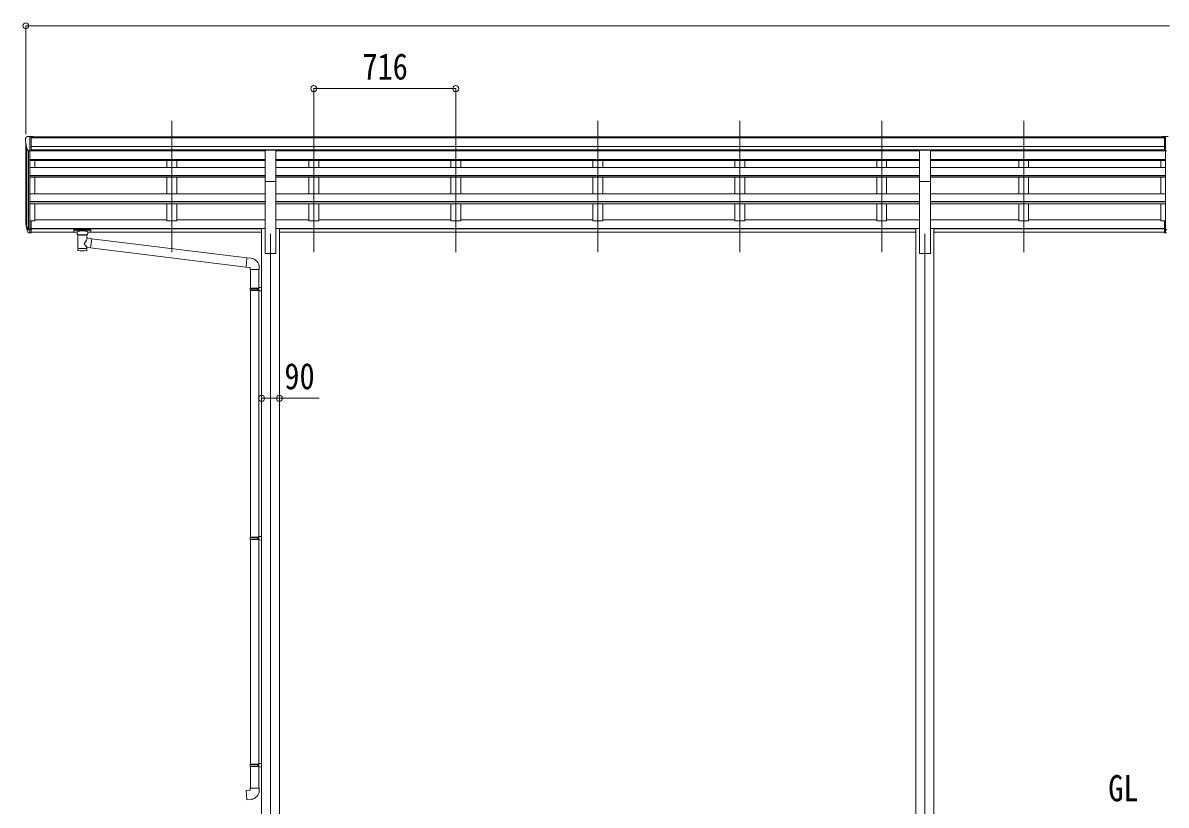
# Model space of a CAD drawing. Units: millimetres at full size, sheet at 1:30. Extents: x -8385 to 8479, y -5853 to 5787.
# Drawn here: x -241 to 5525, y -2928 to 1018 of the extents above; entities that cross this region are included whole.
import ezdxf
from ezdxf.enums import TextEntityAlignment as Align

# ---------------------------------------------------------------- set-up
doc = ezdxf.new("R2010")
doc.units = ezdxf.units.MM
doc.header["$LTSCALE"] = 30
doc.header["$PDMODE"] = 32
doc.header["$PDSIZE"] = 30
for name, color, linetype, lineweight in [('0-0_0', 7, 'Continuous', 9), ('0-1_本体', 4, 'Continuous', 9), ('0-2_部品', 7, 'Continuous', 9), ('0-8_PARTS2', 2, 'Continuous', 9), ('0-A_寸法', 6, 'Continuous', 9)]:
    doc.layers.add(name, color=color, linetype=linetype, lineweight=lineweight)
doc.styles.add('ＭＳ ゴシック', font='')
doc.styles.get('ＭＳ ゴシック').set_extended_font_data('MS Gothic')

msp = doc.modelspace()

# ---------------------------------------------------------------- linework, layer by layer
at = {"layer": '0-1_本体'}
for p, q in [((-225.87, 17.8), (-225.87, 406.78)), ((-199.37, 443.53), (5515.63, 443.53)), ((-199.37, 438.18), (5515.63, 438.18)), ((-221.59, 387.98), (-221.59, -4.78)), ((-211.87, 372.62), (-211.87, -22.78)), ((-205.87, 372.15), (-205.87, 21.65)), ((-205.87, 371.61), (980.63, 371.61)), ((-199.37, 394.65), (5515.63, 394.65)), ((-199.37, 376.98), (5515.63, 376.98)), ((-199.37, 374.61), (980.63, 374.61)), ((-180.87, 371.61), (-180.87, 374.61)), ((485.13, 374.52), (485.13, 372.22)), ((535.13, 374.52), (535.13, 372.22)), ((1035.63, 374.61), (4280.63, 374.61)), ((1035.63, 371.61), (4280.63, 371.61)), ((1201.13, 374.52), (1201.13, 372.22)), ((1251.13, 374.52), (1251.13, 372.22)), ((1917.13, 374.52), (1917.13, 371.69)), ((1967.13, 374.52), (1967.13, 371.69)), ((2633.13, 374.61), (2633.13, 371.61)), ((2683.13, 374.61), (2683.13, 371.61)), ((3349.13, 374.61), (3349.13, 371.61)), ((3399.13, 374.61), (3399.13, 371.61)), ((4065.13, 374.61), (4065.13, 371.61)), ((4115.13, 374.61), (4115.13, 371.61)), ((4335.63, 374.61), (5515.63, 374.61)), ((4335.63, 371.61), (5522.13, 371.61)), ((4781.13, 374.61), (4781.13, 371.61)), ((4831.13, 374.61), (4831.13, 371.61)), ((5497.13, 371.61), (5497.13, 374.61)), ((5522.13, 372.15), (5522.13, 21.65)), ((980.63, 329.45), (-205.87, 329.45)), ((980.63, 328.06), (-205.87, 328.06)), ((980.63, 324.28), (-205.87, 324.28)), ((-180.87, 288.21), (-180.87, 324.28)), ((485.13, 324.28), (485.13, 288.21)), ((535.13, 324.28), (535.13, 288.21)), ((4280.63, 329.45), (1035.63, 329.45)), ((4280.63, 328.06), (1035.63, 328.06)), ((4280.63, 324.28), (1035.63, 324.28)), ((1201.13, 324.28), (1201.13, 288.21)), ((1251.13, 324.28), (1251.13, 288.21)), ((1917.13, 324.28), (1917.13, 288.21)), ((1967.13, 324.28), (1967.13, 288.21)), ((2633.13, 324.28), (2633.13, 288.21)), ((2683.13, 324.28), (2683.13, 288.21)), ((3349.13, 324.28), (3349.13, 288.21)), ((3399.13, 324.28), (3399.13, 288.21)), ((4065.13, 324.28), (4065.13, 288.21)), ((4115.13, 324.28), (4115.13, 288.21)), ((5522.13, 329.45), (4335.63, 329.45)), ((5522.13, 328.06), (4335.63, 328.06)), ((5522.13, 324.28), (4335.63, 324.28)), ((4781.13, 324.28), (4781.13, 288.21)), ((4831.13, 324.28), (4831.13, 288.21)), ((5497.13, 288.21), (5497.13, 324.28)), ((980.63, 288.21), (-205.87, 288.21)), ((980.63, 247.47), (-205.87, 247.47)), ((980.63, 245.99), (-205.87, 245.99)), ((980.63, 239.2), (-205.87, 239.2)), ((-180.87, 155.84), (-180.87, 239.2)), ((485.13, 239.2), (485.13, 156.15)), ((535.13, 239.2), (535.13, 156.15)), ((980.63, -145.04), (980.63, 243.19)), ((4280.63, 288.21), (1035.63, 288.21)), ((4280.63, 247.47), (1035.63, 247.47)), ((4280.63, 245.99), (1035.63, 245.99)), ((1035.63, -145.04), (1035.63, 243.19)), ((4280.63, 239.2), (1035.63, 239.2)), ((1201.13, 239.2), (1201.13, 156.15)), ((1251.13, 239.2), (1251.13, 156.15)), ((1917.13, 239.2), (1917.13, 156.15)), ((1967.13, 239.2), (1967.13, 156.15)), ((2633.13, 239.2), (2633.13, 155.84)), ((2683.13, 239.2), (2683.13, 155.84)), ((3349.13, 239.2), (3349.13, 155.84)), ((3399.13, 239.2), (3399.13, 155.84)), ((4065.13, 239.2), (4065.13, 155.84)), ((4115.13, 239.2), (4115.13, 155.84)), ((4280.63, -145.04), (4280.63, 243.19)), ((5522.13, 288.21), (4335.63, 288.21)), ((5522.13, 247.47), (4335.63, 247.47)), ((5522.13, 245.99), (4335.63, 245.99)), ((4335.63, -145.04), (4335.63, 243.19)), ((5522.13, 239.2), (4335.63, 239.2)), ((4781.13, 239.2), (4781.13, 155.84)), ((4831.13, 239.2), (4831.13, 155.84)), ((5497.13, 155.84), (5497.13, 239.2)), ((-205.87, 155.84), (980.63, 155.84)), ((980.63, 116.63), (-205.87, 116.63)), ((1035.63, 155.84), (4280.63, 155.84)), ((4280.63, 116.63), (1035.63, 116.63)), ((4335.63, 155.84), (5522.13, 155.84)), ((5522.13, 116.63), (4335.63, 116.63)), ((980.63, 115.16), (-205.87, 115.16)), ((980.63, 105.5), (-205.87, 105.5)), ((-180.87, 19.43), (-180.87, 105.5)), ((485.13, 105.67), (485.13, 19.43)), ((535.13, 105.67), (535.13, 19.43)), ((4280.63, 115.16), (1035.63, 115.16)), ((4280.63, 105.5), (1035.63, 105.5)), ((1201.13, 105.67), (1201.13, 19.43)), ((1251.13, 105.67), (1251.13, 19.43)), ((1917.13, 105.67), (1917.13, 19.43)), ((1967.13, 105.67), (1967.13, 19.43)), ((2633.13, 105.67), (2633.13, 19.43)), ((2683.13, 105.67), (2683.13, 19.43)), ((3349.13, 105.67), (3349.13, 19.43)), ((3399.13, 105.67), (3399.13, 19.43)), ((4065.13, 105.67), (4065.13, 19.43)), ((4115.13, 105.67), (4115.13, 19.43)), ((5522.13, 115.16), (4335.63, 115.16)), ((5522.13, 105.5), (4335.63, 105.5)), ((4781.13, 105.67), (4781.13, 19.43)), ((4831.13, 105.67), (4831.13, 19.43)), ((5497.13, 19.43), (5497.13, 105.5)), ((-180.87, 19.45), (-199.37, 19.45)), ((-180.87, 24.25), (485.13, 24.25)), ((535.13, 19.45), (485.13, 19.45)), ((535.13, 24.25), (980.63, 24.25)), ((1035.63, 24.25), (1201.13, 24.25)), ((1251.13, 19.45), (1201.13, 19.45)), ((1251.13, 24.25), (1917.13, 24.25)), ((1967.13, 19.45), (1917.13, 19.45)), ((1967.13, 24.25), (2633.13, 24.25)), ((2683.13, 19.45), (2633.13, 19.45)), ((2683.13, 24.25), (3349.13, 24.25)), ((3399.13, 19.45), (3349.13, 19.45)), ((3399.13, 24.25), (4065.13, 24.25)), ((4115.13, 19.45), (4065.13, 19.45)), ((4115.13, 24.25), (4280.63, 24.25)), ((4335.63, 24.25), (4781.13, 24.25)), ((4831.13, 19.45), (4781.13, 19.45)), ((4831.13, 24.25), (5497.13, 24.25)), ((5497.13, 19.45), (5515.63, 19.45)), ((-199.37, -20.06), (962.93, -20.06)), ((-199.37, -21.44), (962.93, -21.44)), ((-199.37, -38.62), (32.13, -38.62)), ((86.13, -38.62), (962.93, -38.62)), ((962.93, -18.66), (980.63, -18.66)), ((962.93, -18.66), (962.93, -3495.02)), ((1035.63, -18.66), (1053.33, -18.66)), ((1053.33, -18.66), (1053.33, -3495.04)), ((1053.33, -20.06), (4262.93, -20.06)), ((1053.33, -21.44), (4262.93, -21.44)), ((1053.33, -38.62), (4262.93, -38.62)), ((4262.93, -18.66), (4280.63, -18.66)), ((4262.93, -18.66), (4262.93, -3495.04)), ((4335.63, -18.66), (4353.33, -18.66)), ((4353.33, -18.66), (4353.33, -3495.04)), ((4353.33, -20.06), (5515.63, -20.06)), ((4353.33, -21.44), (5515.63, -21.44)), ((4353.33, -38.62), (5515.63, -38.62)), ((980.63, -145.04), (1035.63, -145.04)), ((4280.63, -145.04), (4335.63, -145.04))]:
    msp.add_line(p, q, dxfattribs=at)
at = {"layer": '0-2_部品'}
for p, q in [((-227.87, 435.76), (-227.87, 435.13)), ((-220.96, 444.56), (-225.03, 438.76)), ((-217.87, 445.13), (-220.2, 444.99)), ((-217.87, 445.13), (-199.37, 445.13)), ((-205.87, 372.15), (-205.87, 445.13)), ((-199.37, 445.13), (-189.37, 445.04)), ((-199.37, 373.15), (-199.37, 445.13)), ((-189.37, 443.53), (-189.37, 445.04)), ((5515.63, 445.13), (5505.63, 445.04)), ((5505.63, 443.53), (5505.63, 445.04)), ((5515.63, 373.15), (5515.63, 445.13)), ((5534.13, 445.13), (5515.63, 445.13)), ((5522.13, 372.15), (5522.13, 445.13)), ((-213.49, 373.96), (-222.77, 390.03)), ((-205.87, 372.15), (-211.08, 372.47)), ((-199.37, 373.15), (-205.87, 373.15)), ((980.63, 375.26), (1035.63, 375.26)), ((980.63, 218.31), (980.63, 375.26)), ((1035.63, 218.31), (1035.63, 375.26)), ((4280.63, 375.26), (4335.63, 375.26)), ((4280.63, 218.31), (4280.63, 375.26)), ((4335.63, 218.31), (4335.63, 375.26)), ((5515.63, 373.15), (5522.13, 373.15)), ((5522.13, 372.15), (5527.34, 372.47)), ((980.63, 218.31), (1035.63, 218.31)), ((4280.63, 218.31), (4335.63, 218.31)), ((-205.87, 19.82), (-205.87, -42.06)), ((-199.37, 19.82), (-205.87, 19.82)), ((-199.37, 19.82), (-199.37, -41.24)), ((5515.63, 19.82), (5515.63, -41.24)), ((5515.63, 19.82), (5522.13, 19.82)), ((5522.13, 19.82), (5522.13, -42.06)), ((-223.48, -6.22), (-213.31, -25.39)), ((-212.3, -24.14), (-222.06, -5.72)), ((-220.89, -23.07), (-213.31, -40.56)), ((-205.87, -24.89), (-211, -24.89)), ((-205.87, -26.89), (-210.71, -26.89)), ((-205.87, -42.06), (-210.71, -42.06)), ((-199.37, -18.49), (-205.87, -18.49)), ((-199.37, -23.89), (-205.87, -23.89)), ((-199.37, -41.24), (-205.87, -41.24)), ((15.63, -26.95), (15.63, -37.71)), ((15.63, -27.14), (15.63, -28.68)), ((17.63, -26.29), (100.63, -26.29)), ((17.63, -28.47), (100.63, -28.47)), ((17.63, -38.38), (32.13, -38.38)), ((32.13, -45.18), (32.13, -34.91)), ((36.23, -49.68), (36.21, -129.98)), ((82.03, -67.26), (82.03, -49.67)), ((86.13, -45.18), (86.13, -34.91)), ((86.13, -38.38), (100.63, -38.38)), ((102.63, -26.95), (102.63, -37.71)), ((5515.63, -18.49), (5522.13, -18.49)), ((5515.63, -23.89), (5522.13, -23.89)), ((5515.63, -41.24), (5522.13, -41.24)), ((5522.13, -24.89), (5527.27, -24.89)), ((5522.13, -26.89), (5526.98, -26.89)), ((5522.13, -42.06), (5526.98, -42.06)), ((107.25, -71.16), (82.03, -67.25)), ((82.05, -129.98), (82.03, -113.35)), ((82.03, -113.6), (100.23, -116.42)), ((107.25, -71.16), (100.23, -116.42)), ((107.25, -71.16), (889.02, -167.96)), ((885.01, -213.79), (100.23, -116.42)), ((909.85, -169.78), (889.02, -167.96)), ((904.93, -225.53), (950.93, -225.53)), ((906.93, -225.53), (906.93, -319.53)), ((948.93, -225.53), (948.93, -316.97)), ((950.93, -225.53), (950.93, -214.61)), ((904.93, -321.53), (905.93, -319.53)), ((904.93, -321.53), (948.93, -321.53)), ((904.93, -321.53), (904.93, -329.53)), ((904.93, -329.53), (948.93, -329.53)), ((904.93, -329.53), (905.93, -331.53)), ((905.93, -319.53), (948.93, -319.53)), ((905.93, -331.53), (948.93, -331.53)), ((906.93, -331.53), (906.93, -1575.72)), ((944.45, -321.53), (944.02, -319.53)), ((946.93, -317.03), (962.93, -316.56)), ((946.93, -319.03), (946.93, -317.03)), ((946.93, -319.03), (948.93, -319.03)), ((946.93, -334.03), (946.93, -332.03)), ((946.93, -334.03), (962.93, -334.5)), ((948.93, -334.09), (948.93, -1573.16)), ((962.93, -316.56), (962.93, -334.5)), ((904.93, -1577.72), (905.93, -1575.72)), ((904.93, -1577.72), (948.93, -1577.72)), ((904.93, -1577.72), (904.93, -1585.72)), ((904.93, -1585.72), (948.93, -1585.72)), ((904.93, -1585.72), (905.93, -1587.72)), ((905.93, -1575.72), (948.93, -1575.72)), ((905.93, -1587.72), (948.93, -1587.72)), ((906.93, -1587.72), (906.93, -2720.88)), ((944.45, -1577.72), (944.02, -1575.72)), ((946.93, -1573.22), (962.93, -1572.75)), ((946.93, -1575.22), (946.93, -1573.22)), ((946.93, -1575.22), (948.93, -1575.22)), ((946.93, -1590.22), (946.93, -1588.22)), ((946.93, -1590.22), (962.93, -1590.69)), ((948.93, -1590.28), (948.93, -2718.32)), ((962.93, -1572.75), (962.93, -1590.69)), ((904.93, -2722.88), (905.93, -2720.88)), ((904.93, -2722.88), (948.93, -2722.88)), ((904.93, -2722.88), (904.93, -2730.88)), ((904.93, -2730.88), (948.93, -2730.88)), ((904.93, -2730.88), (905.93, -2732.88)), ((905.93, -2720.88), (948.93, -2720.88)), ((905.93, -2732.88), (948.93, -2732.88)), ((906.93, -2732.88), (906.93, -2842.88)), ((944.45, -2722.88), (944.02, -2720.88)), ((946.93, -2718.38), (962.93, -2717.91)), ((946.93, -2720.38), (946.93, -2718.38)), ((946.93, -2720.38), (948.93, -2720.38)), ((946.93, -2735.38), (946.93, -2733.38)), ((946.93, -2735.38), (962.93, -2735.85)), ((948.93, -2735.44), (948.93, -2842.88)), ((962.93, -2717.91), (962.93, -2735.85)), ((904.93, -2842.88), (950.93, -2842.88)), ((904.93, -2852.88), (904.93, -2842.88)), ((950.93, -2842.88), (950.93, -2853.79))]:
    msp.add_line(p, q, dxfattribs=at)
for points in [[(15.63, -26.95), (15.67, -26.76), (15.75, -26.62), (15.85, -26.53), (15.95, -26.47), (16.07, -26.42), (16.37, -26.36), (16.86, -26.31), (17.4, -26.29), (17.63, -26.29)], [(15.63, -37.71), (15.67, -37.91), (15.75, -38.04), (15.85, -38.14), (15.95, -38.2), (16.07, -38.24), (16.37, -38.31), (16.86, -38.35), (17.4, -38.37), (17.63, -38.38)], [(32.17, -45.13), (32.15, -45.48), (32.39, -46.44), (32.91, -47.32), (33.72, -48.16), (34.83, -48.96), (36.23, -49.68)], [(82.03, -49.67), (82.26, -49.58), (83.62, -48.84), (84.73, -48), (85.49, -47.13), (85.95, -46.23), (86.12, -45.34)], [(100.63, -26.29), (100.98, -26.29), (101.51, -26.32), (101.96, -26.37), (102.27, -26.45), (102.44, -26.54), (102.56, -26.68), (102.62, -26.86), (102.63, -26.95)], [(100.63, -38.38), (100.98, -38.37), (101.51, -38.35), (101.96, -38.3), (102.27, -38.22), (102.44, -38.12), (102.56, -37.98), (102.62, -37.8), (102.63, -37.71)], [(889.02, -167.96), (885.01, -213.79), (904.93, -215.53), (904.93, -225.53)], [(944.45, -321.53), (944.45, -329.53), (944.02, -331.53)], [(946.93, -332.03), (948.93, -332.03), (948.93, -319.03)], [(944.45, -1577.72), (944.45, -1585.72), (944.02, -1587.72)], [(946.93, -1588.22), (948.93, -1588.22), (948.93, -1575.22)], [(944.45, -2722.88), (944.45, -2730.88), (944.02, -2732.88)], [(946.93, -2733.38), (948.93, -2733.38), (948.93, -2720.38)], [(909.85, -2898.62), (889.02, -2900.45), (885.01, -2854.62), (904.93, -2852.88)]]:
    msp.add_lwpolyline(points, dxfattribs=at)
for centre, radius, start, end in [((-224.87, 435.76), 3, 93, 180), ((-25.87, 435.13), 202, 180, 192.90261), ((-220.14, 443.99), 1, 93.5, 145), ((-210.89, 375.46), 3, 210, 266.5), ((-137.21, 15.95), 89.07, 174.49576, 194.41188), ((-137.92, 20.23), 88.05, 177.22392, 197.21071), ((-92.65, 13.01), 133.22, 183.27987, 195.71302), ((-210.71, -23.89), 3, 210, 270), ((-210.71, -39.06), 3, 210, 270), ((-211, -23.39), 1.5, 210, 270), ((905.93, -214.61), 45, 0, 85), ((905.93, -2853.79), 45, 275, 0)]:
    msp.add_arc(centre, radius, start, end, dxfattribs=at)
for centre, major_axis, ratio, start_param, end_param in [((17.63, -28.68), (2, 0), 0.109601, 1.5707963, 3.1415927), ((59.13, -34.91), (27, 0), 0.122176, 6.2831853, 9.424778), ((59.14, -50.14), (-22.91, 0.42), 0.072511, 0.0008029, 1.5715993), ((59.14, -51.76), (-22.91, 0.42), 0.072511, 0.0008029, 1.5715993), ((59.12, -50.14), (22.92, 0.42), 0.07247, 4.71158, 6.2823764), ((59.12, -51.76), (22.92, 0.42), 0.07247, 4.71158, 6.2823764), ((70.13, -45.18), (16, 0), 0.361356, 6.2636979, 6.2831853), ((100.63, -28.68), (2, 0), 0.109601, 0, 1.5707963), ((59.13, -93.8), (-22.81, -26.62), 0.234429, 1.6855472, 3.1268519), ((61.69, -91.15), (20.32, -22.25), 0.045535, 0.0389954, 1.3075346), ((59.13, -129.98), (22.92, 0), 0.101955, 3.1415499, 6.2833984), ((59.13, -117.53), (22.91, 0), 0.122865, 3.1415927, 6.2831853)]:
    msp.add_ellipse(centre, major_axis=major_axis, ratio=ratio, start_param=start_param, end_param=end_param, dxfattribs=at)
at = {"layer": '0-8_PARTS2'}
for p, q in [((510.13, -139.27), (510.13, 523.26)), ((1226.13, -139.27), (1226.13, 523.26)), ((1942.13, -139.27), (1942.13, 523.26)), ((2658.13, -139.27), (2658.13, 523.26)), ((3374.13, -139.27), (3374.13, 523.26)), ((4090.13, -139.27), (4090.13, 523.26)), ((4806.13, -139.27), (4806.13, 523.26)), ((1008.13, -45.47), (1008.13, -3595.47)), ((4308.13, -45.47), (4308.13, -3595.47))]:
    msp.add_line(p, q, dxfattribs=at)
at = {"layer": '0-A_寸法'}
for p, q in [((-225.87, 1002.89), (-225.87, 457.26)), ((-225.87, 1002.89), (5542.13, 1002.89)), ((1226.13, 686.27), (1226.13, 457.26)), ((1226.13, 686.27), (1942.13, 686.27)), ((1942.13, 686.27), (1942.13, 457.26)), ((962.93, -875.65), (1052.93, -875.65)), ((1052.93, -875.65), (1252.93, -875.65))]:
    msp.add_line(p, q, dxfattribs=at)
for p in [(-225.87, 1002.89), (1226.13, 686.27), (1942.13, 686.27), (962.93, -875.65), (1052.93, -875.65)]:
    msp.add_point(p, dxfattribs=at)

# ---------------------------------------------------------------- texts
at = {"layer": '0-0_0', "style": 'ＭＳ ゴシック', "width": 0.85}
msp.add_text('GL', height=132, dxfattribs=at).set_placement((5232.59, -2947.91), align=Align.BOTTOM_LEFT)
at = {"layer": '0-A_寸法', "color": 7, "style": 'ＭＳ ゴシック', "width": 0.85}
for s, p in [('716', (1471.63, 692.27)), ('90', (1077.93, -869.65))]:
    msp.add_text(s, height=132, dxfattribs=at).set_placement(p, align=Align.BOTTOM_LEFT)

doc.saveas('drawing.dxf')
